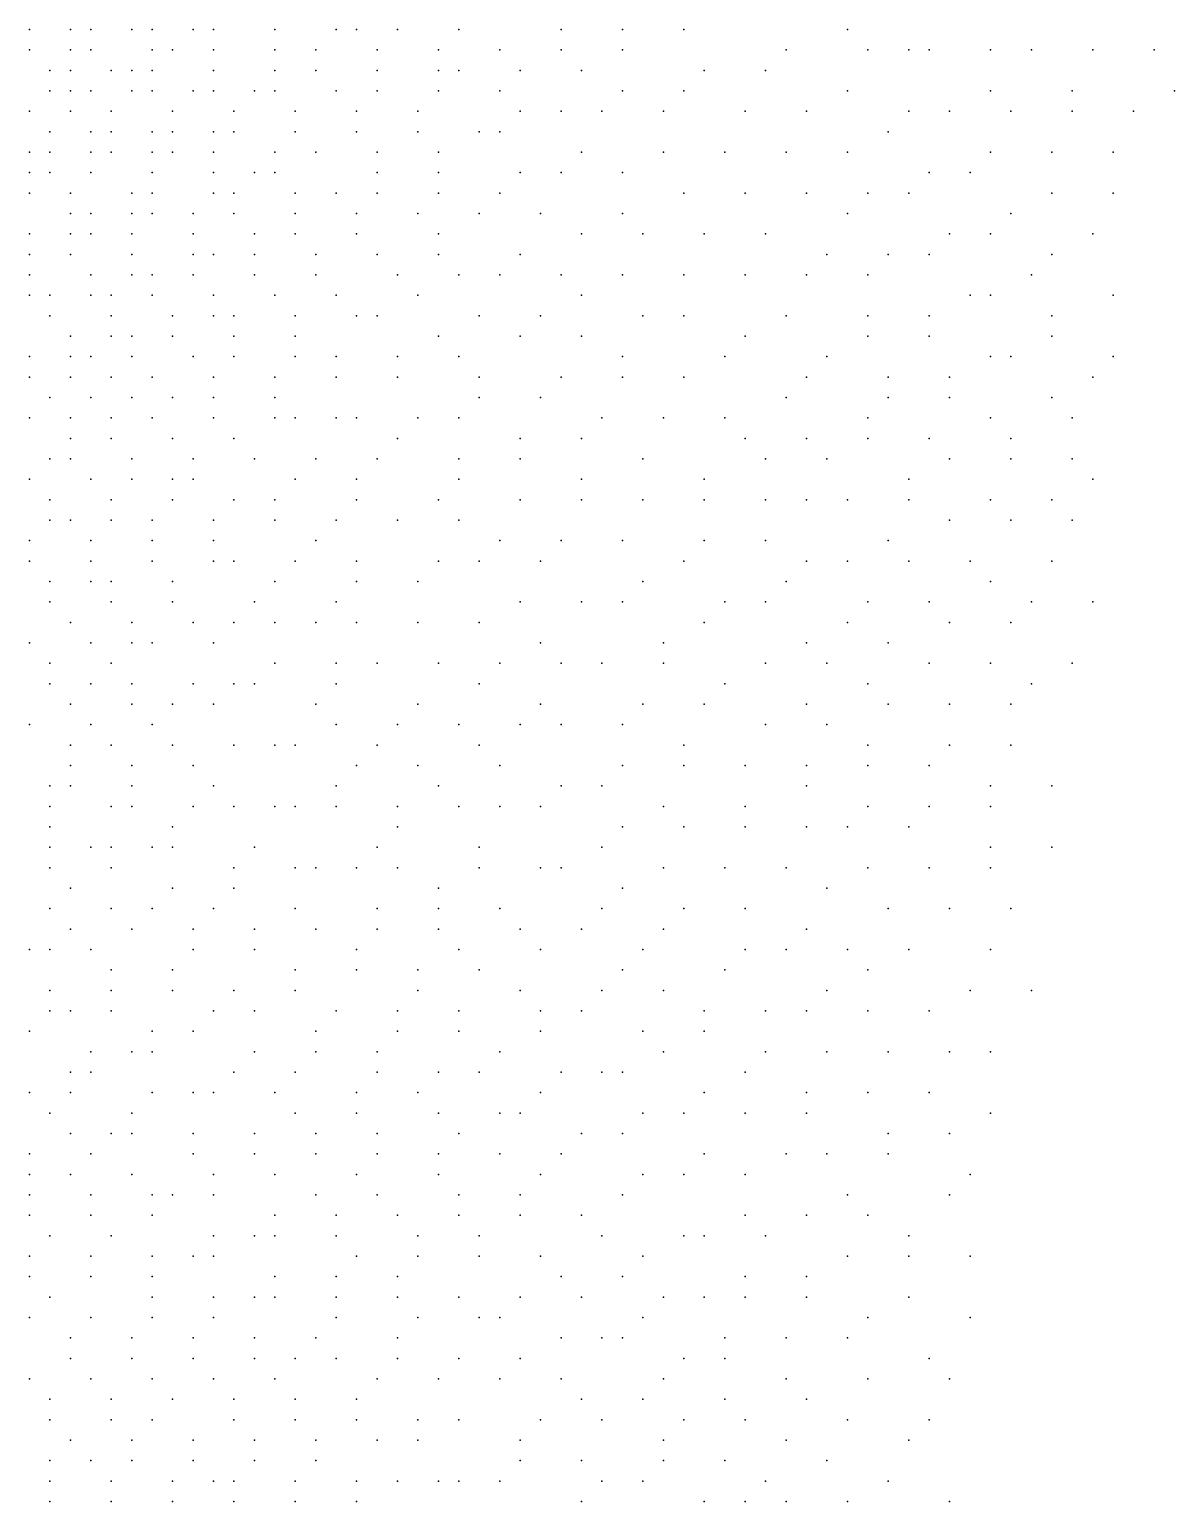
# Model space of a CAD drawing. Extents: x 429 to 793, y 817 to 1241.
# Drawn here: x 736.7 to 777.6, y 975.8 to 1028.3 of the extents above; entities that cross this region are included whole.
import ezdxf

# ---------------------------------------------------------------- set-up
doc = ezdxf.new("R2010")
doc.units = 0

msp = doc.modelspace()

# ---------------------------------------------------------------- linework, layer by layer
for p in [(736.7, 1028.31, 184.64), (738.16, 1028.31, 183.298), (738.89, 1028.31, 182.88), (740.35, 1028.31, 181.673), (741.08, 1028.31, 180.97), (742.54, 1028.31, 179.697), (743.27, 1028.31, 179.067), (745.46, 1028.31, 177.01), (747.65, 1028.31, 174.27), (748.38, 1028.31, 173.853), (749.84, 1028.31, 172.307), (752.03, 1028.31, 169.41), (755.68, 1028.31, 164.473), (757.87, 1028.31, 161.762), (760.06, 1028.31, 158.068), (765.9, 1028.31, 146.777), (736.7, 1027.58, 184.57), (738.16, 1027.58, 183.383), (738.89, 1027.58, 182.8), (741.08, 1027.58, 180.88), (741.81, 1027.58, 180.243), (743.27, 1027.58, 178.97), (745.46, 1027.58, 176.89), (746.92, 1027.58, 175.39), (749.11, 1027.58, 172.603), (751.3, 1027.58, 170.457), (753.49, 1027.58, 167.638), (755.68, 1027.58, 164.605), (757.87, 1027.58, 161.578), (763.71, 1027.58, 151.38), (766.63, 1027.58, 145.113), (768.09, 1027.58, 141.067), (768.82, 1027.58, 139.273), (771.01, 1027.58, 132.318), (772.47, 1027.58, 126.53), (774.66, 1027.58, 113.952), (776.85, 1027.58, 92.827), (737.43, 1026.85, 184.036), (738.16, 1026.85, 183.313), (739.62, 1026.85, 182.183), (740.35, 1026.85, 181.493), (741.08, 1026.85, 180.777), (743.27, 1026.85, 178.86), (745.46, 1026.85, 176.77), (746.92, 1026.85, 175.407), (749.11, 1026.85, 172.47), (751.3, 1026.85, 170.31), (752.03, 1026.85, 169.563), (754.22, 1026.85, 166.185), (756.41, 1026.85, 163.187), (760.79, 1026.85, 156.623), (762.98, 1026.85, 152.375), (737.43, 1026.12, 183.959), (738.16, 1026.12, 183.237), (738.89, 1026.12, 182.633), (740.35, 1026.12, 181.287), (741.08, 1026.12, 180.673), (742.54, 1026.12, 179.393), (743.27, 1026.12, 178.75), (744.73, 1026.12, 177.423), (745.46, 1026.12, 176.65), (747.65, 1026.12, 174.6), (749.11, 1026.12, 172.9), (751.3, 1026.12, 170.157), (753.49, 1026.12, 166.997), (757.87, 1026.12, 161.457), (760.06, 1026.12, 157.373), (765.9, 1026.12, 145.825), (771.01, 1026.12, 131.803), (773.93, 1026.12, 117.357), (777.58, 1026.12, 67.955), (736.7, 1025.39, 184.347), (738.16, 1025.39, 183.15), (739.62, 1025.39, 181.917), (741.81, 1025.39, 179.927), (744, 1025.39, 178.112), (746.19, 1025.39, 176.035), (748.38, 1025.39, 173.33), (750.57, 1025.39, 171.16), (754.22, 1025.39, 166.083), (755.68, 1025.39, 164.557), (757.14, 1025.39, 162.186), (759.33, 1025.39, 158.633), (762.25, 1025.39, 153.463), (764.44, 1025.39, 149.151), (768.09, 1025.39, 140.003), (769.55, 1025.39, 135.503), (771.74, 1025.39, 128.05), (773.93, 1025.39, 117.124), (776.12, 1025.39, 96.392), (737.43, 1024.66, 183.667), (738.89, 1024.66, 182.46), (739.62, 1024.66, 181.962), (741.08, 1024.66, 180.46), (741.81, 1024.66, 179.995), (743.27, 1024.66, 178.517), (744, 1024.66, 177.988), (746.19, 1024.66, 175.697), (748.38, 1024.66, 173.617), (750.57, 1024.66, 170.577), (752.76, 1024.66, 168.343), (753.49, 1024.66, 167.413), (767.36, 1024.66, 141.836), (736.7, 1023.93, 184.19), (737.43, 1023.93, 183.742), (738.89, 1023.93, 182.36), (739.62, 1023.93, 181.863), (741.08, 1023.93, 180.35), (741.81, 1023.93, 179.693), (743.27, 1023.93, 178.393), (745.46, 1023.93, 176.25), (746.92, 1023.93, 174.877), (749.11, 1023.93, 172.75), (751.3, 1023.93, 169.687), (756.41, 1023.93, 163.155), (759.33, 1023.93, 158.735), (761.52, 1023.93, 154.71), (763.71, 1023.93, 150.253), (765.9, 1023.93, 145.115), (771.01, 1023.93, 130.294), (773.2, 1023.93, 119.458), (775.39, 1023.93, 101.87), (736.7, 1023.2, 184.11), (737.43, 1023.2, 183.487), (738.89, 1023.2, 182.688), (741.08, 1023.2, 180.24), (743.27, 1023.2, 178.27), (744.73, 1023.2, 177.192), (745.46, 1023.2, 176.113), (749.11, 1023.2, 172.37), (751.3, 1023.2, 169.523), (754.22, 1023.2, 165.827), (755.68, 1023.2, 164.151), (757.87, 1023.2, 160.398), (768.82, 1023.2, 136.74), (770.28, 1023.2, 132.272), (736.7, 1022.47, 184.03), (738.16, 1022.47, 182.783), (740.35, 1022.47, 181.142), (741.08, 1022.47, 180.691), (743.27, 1022.47, 178.675), (744, 1022.47, 177.663), (746.19, 1022.47, 175.564), (747.65, 1022.47, 173.89), (749.11, 1022.47, 172.43), (751.3, 1022.47, 169.863), (753.49, 1022.47, 166.877), (760.06, 1022.47, 156.97), (762.25, 1022.47, 152.855), (764.44, 1022.47, 147.807), (766.63, 1022.47, 143.173), (768.09, 1022.47, 138.4), (773.2, 1022.47, 118.94), (775.39, 1022.47, 98.043), (738.16, 1021.74, 183.05), (738.89, 1021.74, 182.56), (740.35, 1021.74, 181.025), (741.08, 1021.74, 180.574), (742.54, 1021.74, 179.08), (744, 1021.74, 177.333), (746.19, 1021.74, 175.428), (748.38, 1021.74, 173.152), (750.57, 1021.74, 170.64), (752.76, 1021.74, 167.463), (754.95, 1021.74, 164.915), (757.87, 1021.74, 160.237), (765.9, 1021.74, 144.37), (771.74, 1021.74, 125.562), (736.7, 1021.01, 184.365), (738.16, 1021.01, 182.96), (738.89, 1021.01, 182.59), (740.35, 1021.01, 181.3), (742.54, 1021.01, 179.223), (744.73, 1021.01, 176.795), (746.19, 1021.01, 175.193), (748.38, 1021.01, 172.988), (751.3, 1021.01, 169.503), (756.41, 1021.01, 162.152), (758.6, 1021.01, 159), (760.79, 1021.01, 154.617), (762.98, 1021.01, 150.405), (769.55, 1021.01, 133.68), (771.01, 1021.01, 128.053), (774.66, 1021.01, 103.49), (736.7, 1020.28, 184.377), (738.16, 1020.28, 183.123), (740.35, 1020.28, 181.197), (742.54, 1020.28, 179.083), (743.27, 1020.28, 178.215), (744.73, 1020.28, 176.655), (746.92, 1020.28, 174.545), (749.11, 1020.28, 171.777), (751.3, 1020.28, 168.82), (754.22, 1020.28, 165.045), (765.17, 1020.28, 145.33), (767.36, 1020.28, 139.463), (768.82, 1020.28, 135.772), (773.2, 1020.28, 115.647), (736.7, 1019.55, 184.297), (738.89, 1019.55, 182.19), (740.35, 1019.55, 180.705), (741.08, 1019.55, 180.433), (742.54, 1019.55, 178.953), (744.73, 1019.55, 176.927), (746.92, 1019.55, 173.96), (749.84, 1019.55, 170.853), (752.03, 1019.55, 167.843), (753.49, 1019.55, 166.097), (755.68, 1019.55, 162.773), (757.87, 1019.55, 159.872), (760.06, 1019.55, 156.05), (762.25, 1019.55, 151.613), (764.44, 1019.55, 147.113), (766.63, 1019.55, 141.023), (772.47, 1019.55, 119.57), (736.7, 1018.82, 184.203), (737.43, 1018.82, 183.573), (738.89, 1018.82, 182.267), (739.62, 1018.82, 181.63), (741.08, 1018.82, 180.303), (743.27, 1018.82, 178.147), (745.46, 1018.82, 176.077), (747.65, 1018.82, 173.66), (750.57, 1018.82, 170.065), (756.41, 1018.82, 161.767), (770.28, 1018.82, 129.78), (771.01, 1018.82, 126.57), (775.39, 1018.82, 89.1), (737.43, 1018.09, 183.48), (739.62, 1018.09, 181.52), (741.81, 1018.09, 179.37), (743.27, 1018.09, 178.017), (744, 1018.09, 177.327), (746.19, 1018.09, 175.053), (748.38, 1018.09, 172.153), (749.11, 1018.09, 171.23), (752.76, 1018.09, 166.963), (754.95, 1018.09, 163.887), (758.6, 1018.09, 158.13), (760.06, 1018.09, 155.61), (763.71, 1018.09, 148.32), (766.63, 1018.09, 140.942), (768.82, 1018.09, 134.215), (773.2, 1018.09, 112.295), (738.16, 1017.36, 182.865), (739.62, 1017.36, 181.407), (740.35, 1017.36, 180.889), (741.81, 1017.36, 179.24), (744, 1017.36, 177.183), (746.19, 1017.36, 174.89), (751.3, 1017.36, 168.546), (754.22, 1017.36, 164.703), (756.41, 1017.36, 161.333), (762.25, 1017.36, 150.65), (766.63, 1017.36, 140.695), (768.82, 1017.36, 133.965), (773.2, 1017.36, 111.38), (736.7, 1016.63, 183.91), (738.16, 1016.63, 182.765), (738.89, 1016.63, 181.793), (740.35, 1016.63, 180.776), (742.54, 1016.63, 178.42), (744, 1016.63, 177.04), (746.19, 1016.63, 174.73), (747.65, 1016.63, 173.041), (749.84, 1016.63, 170.087), (752.03, 1016.63, 167.833), (757.87, 1016.63, 158.985), (761.52, 1016.63, 152.37), (765.17, 1016.63, 143.84), (771.01, 1016.63, 124.125), (771.74, 1016.63, 120.094), (775.39, 1016.63, 81.505), (736.7, 1015.9, 183.823), (738.16, 1015.9, 182.68), (739.62, 1015.9, 181.18), (741.08, 1015.9, 180.145), (743.27, 1015.9, 177.362), (745.46, 1015.9, 175.29), (747.65, 1015.9, 172.857), (749.84, 1015.9, 169.89), (752.76, 1015.9, 166.347), (755.68, 1015.9, 161.683), (757.87, 1015.9, 158.227), (760.06, 1015.9, 154.643), (764.44, 1015.9, 145.6), (767.36, 1015.9, 136.8), (769.55, 1015.9, 130.37), (774.66, 1015.9, 90.817), (737.43, 1015.17, 183.057), (738.89, 1015.17, 182.112), (740.35, 1015.17, 180.492), (741.81, 1015.17, 178.817), (743.27, 1015.17, 177.84), (745.46, 1015.17, 175.13), (752.76, 1015.17, 166.13), (754.95, 1015.17, 162.27), (763.71, 1015.17, 146.938), (767.36, 1015.17, 136.84), (769.55, 1015.17, 130), (773.2, 1015.17, 107.505), (736.7, 1014.44, 183.98), (738.16, 1014.44, 182.423), (739.62, 1014.44, 180.907), (741.08, 1014.44, 179.867), (743.27, 1014.44, 177.27), (745.46, 1014.44, 174.906), (746.19, 1014.44, 174.233), (747.65, 1014.44, 172.605), (748.38, 1014.44, 171.997), (750.57, 1014.44, 168.867), (752.03, 1014.44, 167.21), (757.14, 1014.44, 158.567), (759.33, 1014.44, 155.253), (761.52, 1014.44, 150.807), (766.63, 1014.44, 138.695), (771.01, 1014.44, 122.603), (773.93, 1014.44, 97.637), (738.16, 1013.71, 182.3), (739.62, 1013.71, 181.28), (741.81, 1013.71, 178.51), (744, 1013.71, 176.403), (749.84, 1013.71, 169.28), (754.22, 1013.71, 163.875), (756.41, 1013.71, 160.2), (762.25, 1013.71, 149.42), (764.44, 1013.71, 144.278), (766.63, 1013.71, 137.873), (768.82, 1013.71, 130.95), (771.74, 1013.71, 117.515), (737.43, 1012.98, 182.667), (738.16, 1012.98, 182.121), (740.35, 1012.98, 180.088), (742.54, 1012.98, 177.785), (744.73, 1012.98, 175.507), (746.92, 1012.98, 173.318), (749.11, 1012.98, 170.362), (752.03, 1012.98, 166.797), (754.22, 1012.98, 163.41), (758.6, 1012.98, 155.887), (762.98, 1012.98, 147.203), (765.17, 1012.98, 141.697), (769.55, 1012.98, 127.577), (771.74, 1012.98, 116.43), (773.93, 1012.98, 93.31), (736.7, 1012.25, 183.58), (738.89, 1012.25, 181.575), (740.35, 1012.25, 179.938), (741.81, 1012.25, 178.835), (742.54, 1012.25, 177.483), (746.19, 1012.25, 173.693), (748.38, 1012.25, 171.443), (752.03, 1012.25, 166.593), (756.41, 1012.25, 159.469), (760.79, 1012.25, 151.733), (768.09, 1012.25, 132.725), (774.66, 1012.25, 80), (737.43, 1011.52, 182.98), (739.62, 1011.52, 180.835), (741.81, 1011.52, 178.607), (744, 1011.52, 176.379), (745.46, 1011.52, 174.71), (748.38, 1011.52, 171.257), (751.3, 1011.52, 167.163), (754.22, 1011.52, 162.465), (756.41, 1011.52, 159.497), (758.6, 1011.52, 155.266), (760.79, 1011.52, 151.247), (762.98, 1011.52, 146.155), (764.44, 1011.52, 142.683), (765.9, 1011.52, 139.18), (768.09, 1011.52, 132.485), (771.01, 1011.52, 119.06), (773.2, 1011.52, 99.225), (737.43, 1010.79, 182.788), (738.16, 1010.79, 181.75), (739.62, 1010.79, 180.643), (741.08, 1010.79, 179.025), (743.27, 1010.79, 176.865), (745.46, 1010.79, 174.06), (747.65, 1010.79, 171.82), (749.84, 1010.79, 168.503), (752.03, 1010.79, 165.957), (769.55, 1010.79, 126.143), (771.74, 1010.79, 112.56), (773.93, 1010.79, 86.647), (736.7, 1010.06, 183.195), (738.89, 1010.06, 181.12), (741.08, 1010.06, 178.942), (743.27, 1010.06, 176.257), (746.92, 1010.06, 172.508), (753.49, 1010.06, 163.32), (755.68, 1010.06, 160.012), (757.87, 1010.06, 156.313), (760.79, 1010.06, 150.61), (762.98, 1010.06, 145.35), (767.36, 1010.06, 133.667), (736.7, 1009.33, 183.125), (738.89, 1009.33, 180.91), (741.08, 1009.33, 178.775), (743.27, 1009.33, 176.528), (744, 1009.33, 175.947), (746.19, 1009.33, 172.92), (748.38, 1009.33, 170.67), (751.3, 1009.33, 166.523), (752.76, 1009.33, 164.418), (754.95, 1009.33, 161.232), (760.06, 1009.33, 151.757), (764.44, 1009.33, 141.1), (765.9, 1009.33, 137.702), (768.09, 1009.33, 130.44), (770.28, 1009.33, 120.787), (773.2, 1009.33, 94.88), (737.43, 1008.6, 182.433), (738.89, 1008.6, 180.832), (739.62, 1008.6, 180.268), (741.81, 1008.6, 178.016), (745.46, 1008.6, 173.85), (748.38, 1008.6, 170.47), (750.57, 1008.6, 167.335), (758.6, 1008.6, 153.903), (763.71, 1008.6, 143.02), (771.01, 1008.6, 114.15), (737.43, 1007.87, 182.277), (739.62, 1007.87, 180.063), (741.81, 1007.87, 177.842), (744.73, 1007.87, 174.415), (747.65, 1007.87, 170.762), (754.22, 1007.87, 161.32), (756.41, 1007.87, 158.05), (757.87, 1007.87, 154.75), (761.52, 1007.87, 147.745), (762.98, 1007.87, 144.607), (766.63, 1007.87, 133.847), (768.82, 1007.87, 126.603), (772.47, 1007.87, 99.98), (774.66, 1007.87, 67.71), (738.16, 1007.14, 181.49), (740.35, 1007.14, 179.37), (742.54, 1007.14, 176.99), (744, 1007.14, 175.286), (745.46, 1007.14, 173.56), (746.92, 1007.14, 171.741), (748.38, 1007.14, 170.037), (750.57, 1007.14, 166.797), (752.76, 1007.14, 163.5), (760.79, 1007.14, 148.92), (765.9, 1007.14, 135.98), (769.55, 1007.14, 121.562), (771.74, 1007.14, 106.77), (736.7, 1006.41, 182.535), (738.89, 1006.41, 180.34), (740.35, 1006.41, 179.19), (741.08, 1006.41, 178), (743.27, 1006.41, 175.785), (754.95, 1006.41, 159.5), (759.33, 1006.41, 151.467), (764.44, 1006.41, 139.217), (767.36, 1006.41, 130.413), (737.43, 1005.68, 181.853), (739.62, 1005.68, 179.495), (745.46, 1005.68, 173.147), (747.65, 1005.68, 170.174), (749.11, 1005.68, 168.285), (751.3, 1005.68, 165.163), (753.49, 1005.68, 161.7), (755.68, 1005.68, 157.89), (757.14, 1005.68, 154.85), (759.33, 1005.68, 150.963), (762.98, 1005.68, 142.74), (765.17, 1005.68, 136.97), (768.82, 1005.68, 124.295), (771.01, 1005.68, 110.255), (773.93, 1005.68, 75.453), (737.43, 1004.95, 181.512), (738.89, 1004.95, 180.443), (740.35, 1004.95, 178.83), (742.54, 1004.95, 176.433), (744, 1004.95, 174.81), (744.73, 1004.95, 173.615), (747.65, 1004.95, 169.951), (752.76, 1004.95, 162.517), (761.52, 1004.95, 146.183), (766.63, 1004.95, 132.315), (772.47, 1004.95, 92.445), (738.16, 1004.22, 180.8), (740.35, 1004.22, 178.643), (741.81, 1004.22, 176.934), (743.27, 1004.22, 175.12), (746.92, 1004.22, 170.883), (750.57, 1004.22, 165.503), (754.95, 1004.22, 158.79), (758.6, 1004.22, 151.56), (760.79, 1004.22, 146.958), (764.44, 1004.22, 137.922), (767.36, 1004.22, 128.547), (769.55, 1004.22, 118.223), (771.74, 1004.22, 99.79), (736.7, 1003.49, 181.775), (738.89, 1003.49, 180.038), (741.08, 1003.49, 177.342), (747.65, 1003.49, 169.453), (749.84, 1003.49, 166.297), (752.03, 1003.49, 162.893), (754.22, 1003.49, 159.36), (755.68, 1003.49, 157.155), (757.87, 1003.49, 153.02), (762.98, 1003.49, 142.01), (765.17, 1003.49, 135.093), (738.16, 1002.76, 180.44), (739.62, 1002.76, 178.812), (741.81, 1002.76, 176.455), (744, 1002.76, 174.102), (745.46, 1002.76, 172.32), (746.19, 1002.76, 171.04), (749.11, 1002.76, 167.28), (752.76, 1002.76, 161.563), (760.06, 1002.76, 148.27), (766.63, 1002.76, 130.15), (769.55, 1002.76, 117.152), (771.74, 1002.76, 97.473), (738.16, 1002.03, 180.26), (740.35, 1002.03, 178.08), (742.54, 1002.03, 175.64), (748.38, 1002.03, 167.705), (750.57, 1002.03, 164.797), (753.49, 1002.03, 159.683), (757.87, 1002.03, 151.815), (760.06, 1002.03, 147.622), (762.25, 1002.03, 142.367), (764.44, 1002.03, 136.343), (766.63, 1002.03, 129.068), (768.82, 1002.03, 120), (737.43, 1001.3, 180.628), (738.16, 1001.3, 180.08), (740.35, 1001.3, 177.89), (743.27, 1001.3, 174.31), (747.65, 1001.3, 168.622), (751.3, 1001.3, 162.96), (755.68, 1001.3, 155.86), (757.14, 1001.3, 153.103), (764.44, 1001.3, 136.38), (771.01, 1001.3, 102.19), (773.2, 1001.3, 77.922), (737.43, 1000.57, 180.447), (739.62, 1000.57, 178.25), (740.35, 1000.57, 177.7), (742.54, 1000.57, 175.223), (744, 1000.57, 173.527), (745.46, 1000.57, 171.665), (746.19, 1000.57, 170.377), (747.65, 1000.57, 168.395), (749.84, 1000.57, 165.113), (752.03, 1000.57, 162.037), (753.49, 1000.57, 159.18), (754.95, 1000.57, 156.45), (759.33, 1000.57, 148.107), (762.25, 1000.57, 141.598), (766.63, 1000.57, 128.317), (768.82, 1000.57, 117.97), (771.01, 1000.57, 99.867), (737.43, 999.84, 180.401), (741.81, 999.84, 175.518), (749.84, 999.84, 164.877), (757.87, 999.84, 150.657), (760.06, 999.84, 146.173), (762.25, 999.84, 140.53), (764.44, 999.84, 134.787), (765.9, 999.84, 129.829), (768.09, 999.84, 120.689), (737.43, 999.11, 180.214), (738.89, 999.11, 178.93), (739.62, 999.11, 177.86), (741.08, 999.11, 175.945), (741.81, 999.11, 175.367), (744.73, 999.11, 171.637), (749.11, 999.11, 165.253), (752.76, 999.11, 159.49), (757.14, 999.11, 151.257), (771.01, 999.11, 97.92), (773.2, 999.11, 72.75), (737.43, 998.38, 180.027), (739.62, 998.38, 177.66), (744, 998.38, 172.057), (746.19, 998.38, 169.677), (746.92, 998.38, 168.265), (748.38, 998.38, 166.477), (749.84, 998.38, 163.718), (752.76, 998.38, 159.23), (754.95, 998.38, 155.68), (755.68, 998.38, 153.747), (759.33, 998.38, 146.523), (761.52, 998.38, 141.737), (763.71, 998.38, 135.74), (766.63, 998.38, 125.63), (768.82, 998.38, 114.383), (771.01, 998.38, 95.56), (738.16, 997.65, 179.13), (741.81, 997.65, 174.939), (744, 997.65, 171.83), (751.3, 997.65, 161.45), (757.87, 997.65, 149.352), (765.17, 997.65, 131.21), (737.43, 996.92, 179.48), (739.62, 996.92, 177.188), (741.08, 996.92, 175.305), (743.27, 996.92, 172.985), (746.19, 996.92, 169.2), (749.11, 996.92, 164.682), (751.3, 996.92, 161.2), (753.49, 996.92, 157.36), (757.14, 996.92, 150.493), (760.06, 996.92, 144.215), (762.25, 996.92, 138.6), (767.36, 996.92, 121.255), (769.55, 996.92, 105.92), (771.74, 996.92, 86.655), (738.16, 996.19, 178.71), (740.35, 996.19, 176.47), (742.54, 996.19, 173.283), (744.73, 996.19, 170.761), (746.92, 996.19, 167.535), (749.11, 996.19, 164.31), (751.3, 996.19, 160.267), (754.22, 996.19, 155.75), (756.41, 996.19, 151.6), (759.33, 996.19, 145.49), (764.44, 996.19, 131.633), (736.7, 995.46, 179.722), (737.43, 995.46, 179.216), (738.89, 995.46, 177.265), (742.54, 995.46, 173.06), (744.73, 995.46, 170.527), (748.38, 995.46, 164.74), (752.03, 995.46, 159.04), (754.95, 995.46, 154.1), (758.6, 995.46, 146.36), (762.25, 995.46, 137.973), (763.71, 995.46, 133.16), (765.9, 995.46, 125.443), (768.09, 995.46, 114.832), (771.01, 995.46, 92.12), (739.62, 994.73, 176.592), (741.81, 994.73, 174.055), (746.19, 994.73, 167.644), (748.38, 994.73, 164.365), (750.57, 994.73, 161.243), (752.76, 994.73, 157.018), (757.87, 994.73, 146.96), (761.52, 994.73, 138.6), (766.63, 994.73, 121.18), (737.43, 994, 178.783), (739.62, 994, 176.372), (741.81, 994, 173.89), (744, 994, 170.67), (746.19, 994, 167.408), (750.57, 994, 160.18), (754.22, 994, 154.043), (757.14, 994, 148.79), (759.33, 994, 143.957), (765.17, 994, 127.713), (770.28, 994, 95.57), (772.47, 994, 73.343), (737.43, 993.27, 178.47), (738.16, 993.27, 177.847), (739.62, 993.27, 176.098), (743.27, 993.27, 171.03), (744.73, 993.27, 169.225), (747.65, 993.27, 165.1), (749.84, 993.27, 161.527), (752.03, 993.27, 157.875), (754.95, 993.27, 152.803), (756.41, 993.27, 149.673), (760.79, 993.27, 139.823), (762.98, 993.27, 133.333), (764.44, 993.27, 128.904), (766.63, 993.27, 120.018), (768.82, 993.27, 107.025), (736.7, 992.54, 178.88), (741.08, 992.54, 173.975), (742.54, 992.54, 172.152), (746.92, 992.54, 165.7), (749.84, 992.54, 161.002), (752.03, 992.54, 156.96), (754.95, 992.54, 152.283), (758.6, 992.54, 144.31), (760.79, 992.54, 139.28), (738.89, 991.81, 176.285), (740.35, 991.81, 174.387), (741.08, 991.81, 173.625), (744.73, 991.81, 168.48), (746.92, 991.81, 165.45), (749.11, 991.81, 161.857), (753.49, 991.81, 154.678), (759.33, 991.81, 142.29), (762.98, 991.81, 132.867), (765.17, 991.81, 124.57), (767.36, 991.81, 113.707), (769.55, 991.81, 98.99), (771.01, 991.81, 87.375), (738.16, 991.08, 176.573), (738.89, 991.08, 175.95), (744, 991.08, 169.71), (746.19, 991.08, 166.467), (749.11, 991.08, 161.62), (751.3, 991.08, 157.823), (752.76, 991.08, 155.105), (755.68, 991.08, 149.618), (757.14, 991.08, 146.885), (757.87, 991.08, 144.667), (762.25, 991.08, 133.493), (736.7, 990.35, 178.225), (738.16, 990.35, 176.35), (741.08, 990.35, 173.28), (742.54, 990.35, 170.785), (743.27, 990.35, 170.008), (745.46, 990.35, 166.777), (748.38, 990.35, 162.184), (750.57, 990.35, 158.693), (754.95, 990.35, 150.723), (760.79, 990.35, 136.95), (764.44, 990.35, 125.56), (766.63, 990.35, 116.945), (768.82, 990.35, 102.35), (737.43, 989.62, 177.322), (740.35, 989.62, 173.578), (746.19, 989.62, 165.207), (748.38, 989.62, 161.941), (751.3, 989.62, 157.08), (753.49, 989.62, 153.237), (754.22, 989.62, 151.85), (758.6, 989.62, 142.27), (760.06, 989.62, 138.67), (762.25, 989.62, 132.807), (764.44, 989.62, 125.23), (771.01, 989.62, 83.847), (738.16, 988.89, 175.945), (739.62, 988.89, 173.993), (740.35, 988.89, 173.345), (742.54, 988.89, 170.19), (744.73, 988.89, 167.642), (746.92, 988.89, 163.627), (749.11, 988.89, 160.28), (752.03, 988.89, 154.627), (756.41, 988.89, 146.447), (757.87, 988.89, 143.69), (767.36, 988.89, 109.648), (769.55, 988.89, 95.19), (736.7, 988.16, 177.555), (738.89, 988.16, 174.91), (742.54, 988.16, 169.815), (744.73, 988.16, 166.598), (746.92, 988.16, 163.38), (749.11, 988.16, 160.031), (751.3, 988.16, 155.818), (753.49, 988.16, 151.917), (755.68, 988.16, 148.1), (760.79, 988.16, 136.24), (763.71, 988.16, 127.012), (765.17, 988.16, 119.908), (767.36, 988.16, 109.403), (736.7, 987.43, 177.21), (738.16, 987.43, 175.485), (740.35, 987.43, 172.98), (743.27, 987.43, 169.098), (745.46, 987.43, 165.8), (748.38, 987.43, 160.397), (751.3, 987.43, 155.753), (754.95, 987.43, 148.667), (758.6, 987.43, 140.463), (760.06, 987.43, 137.145), (762.25, 987.43, 131.267), (770.28, 987.43, 87.243), (736.7, 986.7, 177.092), (738.89, 986.7, 174.555), (741.08, 986.7, 171.42), (741.81, 986.7, 170.045), (743.27, 986.7, 168.007), (746.92, 986.7, 162.873), (749.11, 986.7, 159.474), (752.03, 986.7, 153.99), (754.22, 986.7, 149.917), (757.87, 986.7, 141.897), (765.9, 986.7, 114.673), (769.55, 986.7, 92.728), (736.7, 985.97, 176.855), (738.89, 985.97, 173.617), (741.08, 985.97, 171.05), (745.46, 985.97, 164.443), (747.65, 985.97, 161.005), (749.84, 985.97, 157.18), (752.03, 985.97, 153.35), (754.22, 985.97, 148.993), (756.41, 985.97, 144.933), (762.25, 985.97, 129.76), (764.44, 985.97, 121.06), (766.63, 985.97, 110.67), (737.43, 985.24, 175.35), (739.62, 985.24, 172.787), (743.27, 985.24, 167.5), (744.73, 985.24, 165.598), (745.46, 985.24, 164.117), (747.65, 985.24, 160.877), (750.57, 985.24, 155.537), (752.76, 985.24, 151.477), (757.14, 985.24, 142.63), (760.06, 985.24, 135.643), (760.79, 985.24, 133.565), (762.98, 985.24, 125.657), (768.09, 985.24, 100.333), (736.7, 984.51, 176.15), (738.89, 984.51, 173.047), (741.08, 984.51, 170.48), (742.54, 984.51, 168.56), (743.27, 984.51, 167.243), (748.38, 984.51, 159.133), (750.57, 984.51, 154.74), (752.76, 984.51, 151.23), (754.95, 984.51, 147.16), (758.6, 984.51, 138.97), (765.9, 984.51, 112.935), (768.09, 984.51, 100.463), (770.28, 984.51, 83.845), (736.7, 983.78, 176.027), (738.89, 983.78, 172.862), (741.08, 983.78, 170.155), (745.46, 983.78, 163.665), (747.65, 983.78, 159.489), (749.84, 983.78, 156.15), (755.68, 983.78, 144.76), (757.87, 983.78, 139.89), (762.25, 983.78, 127.475), (764.44, 983.78, 118.885), (737.43, 983.05, 174.357), (741.08, 983.05, 169.36), (743.27, 983.05, 166.73), (744.73, 983.05, 164.013), (745.46, 983.05, 163.406), (747.65, 983.05, 159.232), (749.84, 983.05, 155.34), (752.03, 983.05, 151.297), (754.22, 983.05, 147.22), (756.41, 983.05, 142.36), (759.33, 983.05, 135.4), (760.79, 983.05, 131.275), (762.25, 983.05, 126.733), (764.44, 983.05, 118.107), (768.09, 983.05, 98.853), (736.7, 982.32, 174.878), (738.89, 982.32, 172.352), (741.08, 982.32, 168.843), (743.27, 982.32, 166.467), (747.65, 982.32, 158.899), (750.57, 982.32, 153.737), (752.76, 982.32, 148.885), (753.49, 982.32, 148.472), (758.6, 982.32, 136.65), (766.63, 982.32, 106.135), (770.28, 982.32, 81.523), (738.16, 981.59, 172.68), (740.35, 981.59, 169.92), (742.54, 981.59, 166.73), (744.73, 981.59, 163.5), (746.92, 981.59, 159.445), (749.84, 981.59, 154.708), (755.68, 981.59, 143.245), (757.14, 981.59, 140), (757.87, 981.59, 137.575), (761.52, 981.59, 128.12), (763.71, 981.59, 119.61), (765.9, 981.59, 109.513), (738.16, 980.86, 172.295), (740.35, 980.86, 169.792), (742.54, 980.86, 166.538), (744.73, 980.86, 162.98), (746.19, 980.86, 160.29), (747.65, 980.86, 157.82), (749.84, 980.86, 154.458), (752.03, 980.86, 150.177), (754.22, 980.86, 145.705), (760.06, 980.86, 131.085), (761.52, 980.86, 127.005), (768.82, 980.86, 91.275), (736.7, 980.13, 173.929), (738.89, 980.13, 171.518), (741.08, 980.13, 168.063), (743.27, 980.13, 164.806), (745.46, 980.13, 161.505), (749.11, 980.13, 154.64), (751.3, 980.13, 150.595), (753.49, 980.13, 146.56), (755.68, 980.13, 142.122), (759.33, 980.13, 131.97), (763.71, 980.13, 117.79), (766.63, 980.13, 103.86), (769.55, 980.13, 85.637), (737.43, 979.4, 173.08), (739.62, 979.4, 169.872), (741.81, 979.4, 166.603), (744, 979.4, 163.133), (746.19, 979.4, 159.783), (748.38, 979.4, 155.723), (756.41, 979.4, 140.133), (758.6, 979.4, 134.05), (761.52, 979.4, 125.905), (764.44, 979.4, 113.5), (737.43, 978.67, 172.817), (739.62, 978.67, 169.608), (741.08, 978.67, 167.53), (744, 978.67, 162.812), (746.19, 978.67, 159.53), (748.38, 978.67, 155.47), (750.57, 978.67, 151.43), (752.03, 978.67, 148.65), (754.95, 978.67, 142.635), (757.14, 978.67, 136.963), (760.06, 978.67, 129.64), (762.25, 978.67, 122.38), (765.9, 978.67, 106.6), (768.82, 978.67, 89.74), (738.16, 977.94, 171.12), (740.35, 977.94, 167.94), (742.54, 977.94, 164.63), (744.73, 977.94, 161.345), (746.92, 977.94, 157.108), (749.11, 977.94, 153.89), (750.57, 977.94, 151.07), (754.22, 977.94, 143.07), (759.33, 977.94, 131.313), (763.71, 977.94, 115.77), (768.09, 977.94, 93.033), (737.43, 977.21, 171.51), (738.89, 977.21, 169.69), (740.35, 977.21, 167.619), (742.54, 977.21, 164.37), (744.73, 977.21, 161.02), (746.92, 977.21, 156.918), (754.22, 977.21, 142.71), (756.41, 977.21, 137.902), (759.33, 977.21, 130.575), (761.52, 977.21, 123.75), (765.17, 977.21, 108.467), (737.43, 976.48, 171.189), (739.62, 976.48, 168.76), (741.81, 976.48, 165.433), (743.27, 976.48, 162.77), (744, 976.48, 161.17), (746.19, 976.48, 158.088), (748.38, 976.48, 153.938), (749.84, 976.48, 151.523), (751.3, 976.48, 148.73), (752.03, 976.48, 145.93), (753.49, 976.48, 144.31), (757.14, 976.48, 136.29), (758.6, 976.48, 131.51), (762.98, 976.48, 117.153), (767.36, 976.48, 96.457), (737.43, 975.75, 170.932), (739.62, 975.75, 167.57), (741.81, 975.75, 164.449), (744, 975.75, 160.91), (746.19, 975.75, 157.568), (748.38, 975.75, 153.943), (756.41, 975.75, 136.78), (760.79, 975.75, 124.425), (762.25, 975.75, 119.623), (763.71, 975.75, 113.39), (765.9, 975.75, 103.405), (769.55, 975.75, 78.92)]:
    msp.add_point(p)

doc.saveas('drawing.dxf')
